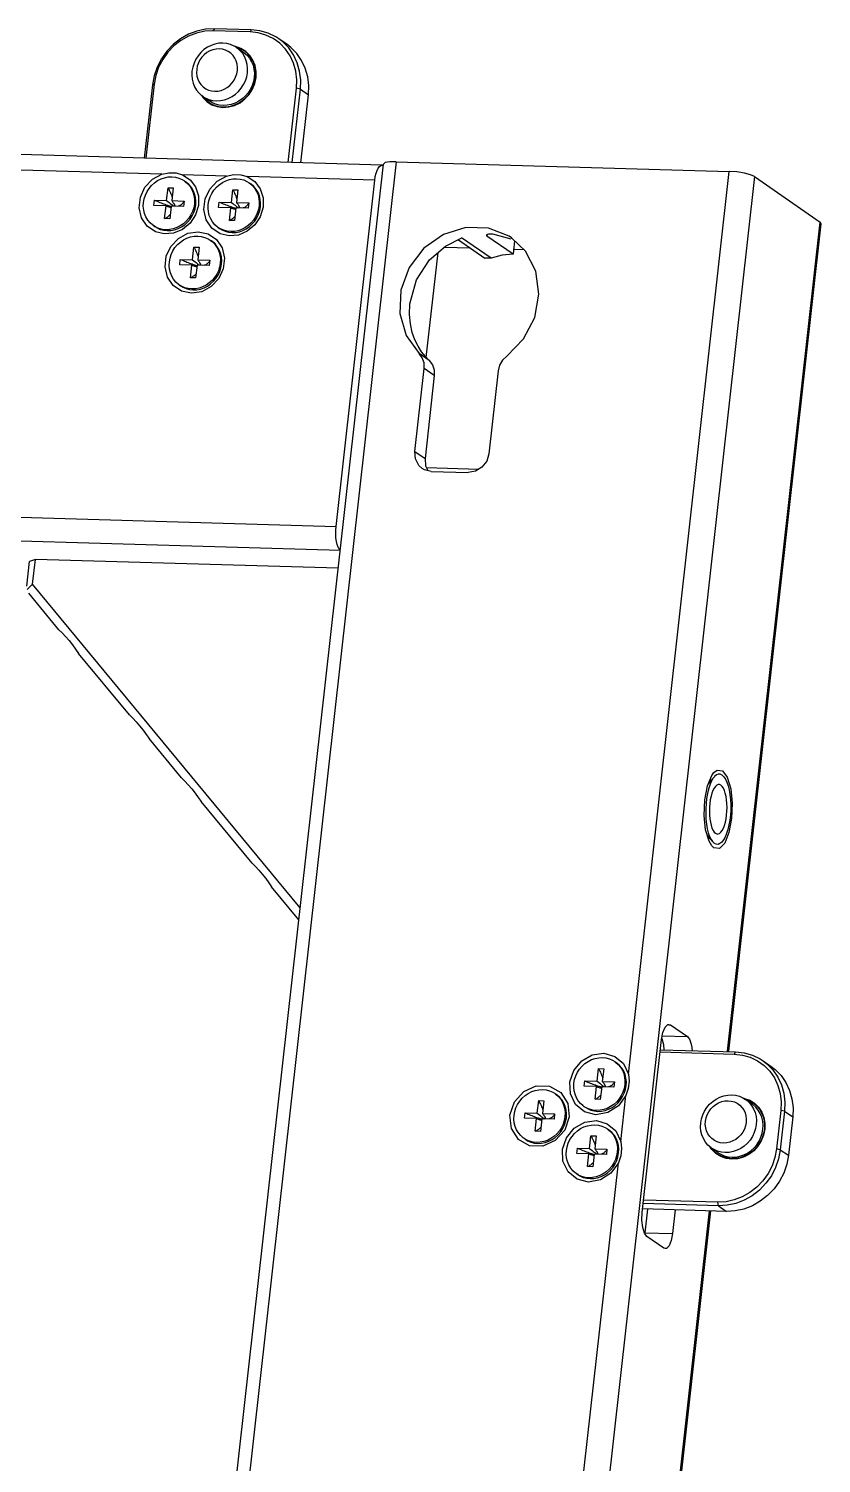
# Model space of a CAD drawing. Header units: millimetres. Extents: x -3132 to 28633, y 682 to 5849.
# Drawn here: x 20700.5 to 20764.6, y 2487 to 2602.9 of the extents above; entities that cross this region are included whole.
import ezdxf

# ---------------------------------------------------------------- set-up
doc = ezdxf.new("R2010")
doc.units = ezdxf.units.MM
doc.layers.add('02___PRT_ALL_AXES', color=7, linetype='Continuous')

msp = doc.modelspace()

# ---------------------------------------------------------------- linework, layer by layer
at = {"color": 7, "linetype": 'Continuous'}
for p, q in [((20715.525, 2602.934), (20715.417, 2602.758)), ((20718.407, 2602.671), (20715.417, 2602.758)), ((20718.514, 2602.847), (20715.525, 2602.934)), ((20718.514, 2602.847), (20718.407, 2602.671)), ((20721.382, 2601.675), (20720.729, 2602.128)), ((20729.075, 2591.9), (20417.56, 2600.98)), ((20717.43, 2601.391), (20717.308, 2601.423)), ((20717.328, 2601.41), (20717.872, 2601.033)), ((20718.063, 2601.091), (20717.676, 2601.332)), ((20717.872, 2601.033), (20717.934, 2600.988)), ((20718.391, 2600.771), (20718.063, 2601.091)), ((20711.284, 2591.179), (20434.17, 2599.256)), ((20710.519, 2598.402), (20709.855, 2592.46)), ((20710.662, 2598.452), (20709.991, 2592.456)), ((20710.519, 2598.402), (20710.662, 2598.452)), ((20714.528, 2597.513), (20714.592, 2597.467)), ((20714.592, 2597.467), (20715.135, 2597.09)), ((20721.501, 2592.121), (20722.172, 2598.117)), ((20721.813, 2592.112), (20722.477, 2598.054)), ((20722.477, 2598.054), (20722.172, 2598.117)), ((20722.477, 2598.054), (20723.13, 2597.601)), ((20722.514, 2592.091), (20723.13, 2597.601)), ((20714.944, 2597.032), (20715.331, 2596.791)), ((20715.336, 2596.968), (20715.135, 2597.09)), ((20642.555, 1817.163), (20729.181, 2591.987)), ((20730.228, 2592.186), (20643.602, 1817.363)), ((20730.228, 2592.186), (20757.134, 2591.402)), ((20759.172, 2590.981), (20672.546, 1816.158)), ((20716.516, 2591.027), (20712.949, 2591.13)), ((20712.949, 2591.13), (20713.56, 2590.729)), ((20713.11, 2590.631), (20713.219, 2590.555)), ((20713.11, 2590.631), (20713.167, 2590.589)), ((20728.485, 2590.678), (20718.181, 2590.978)), ((20718.181, 2590.978), (20718.791, 2590.576)), ((20718.342, 2590.478), (20718.451, 2590.403)), ((20718.342, 2590.478), (20718.399, 2590.437)), ((20725.357, 2562.7), (20728.485, 2590.678)), ((20748.977, 2518.438), (20757.134, 2591.402)), ((20759.172, 2590.981), (20764.472, 2587.304)), ((20711.671, 2589.047), (20711.786, 2590.073)), ((20711.786, 2590.073), (20712.204, 2590.061)), ((20712.204, 2590.061), (20712.09, 2589.035)), ((20716.903, 2588.894), (20717.017, 2589.92)), ((20717.017, 2589.92), (20717.436, 2589.908)), ((20717.436, 2589.908), (20717.321, 2588.882)), ((20710.636, 2588.641), (20710.684, 2589.076)), ((20711.622, 2588.612), (20710.636, 2588.641)), ((20710.684, 2589.076), (20711.671, 2589.047)), ((20711.508, 2587.586), (20711.622, 2588.612)), ((20711.671, 2589.047), (20711.781, 2588.96)), ((20711.781, 2588.96), (20711.881, 2588.881)), ((20711.881, 2588.881), (20711.966, 2588.812)), ((20712.041, 2588.6), (20711.926, 2587.574)), ((20711.989, 2588.593), (20712.039, 2588.579)), ((20713.027, 2588.571), (20712.041, 2588.6)), ((20712.09, 2589.035), (20713.076, 2589.006)), ((20712.331, 2588.623), (20712.324, 2588.591)), ((20713.076, 2589.006), (20713.027, 2588.571)), ((20715.868, 2588.488), (20715.916, 2588.923)), ((20716.854, 2588.459), (20715.868, 2588.488)), ((20715.916, 2588.923), (20716.903, 2588.894)), ((20716.739, 2587.433), (20716.854, 2588.459)), ((20716.903, 2588.894), (20717.013, 2588.808)), ((20717.013, 2588.808), (20717.113, 2588.728)), ((20717.113, 2588.728), (20717.198, 2588.66)), ((20717.273, 2588.447), (20717.158, 2587.421)), ((20717.198, 2588.66), (20717.265, 2588.605)), ((20717.221, 2588.441), (20717.27, 2588.426)), ((20718.259, 2588.418), (20717.273, 2588.447)), ((20717.321, 2588.882), (20718.308, 2588.854)), ((20717.563, 2588.471), (20717.556, 2588.439)), ((20718.308, 2588.854), (20718.259, 2588.418)), ((20710.785, 2586.904), (20710.602, 2587.016)), ((20710.602, 2587.016), (20710.71, 2586.94)), ((20711.926, 2587.574), (20711.508, 2587.586)), ((20717.158, 2587.421), (20716.739, 2587.433)), ((20756.981, 2520.303), (20764.472, 2587.304)), ((20757.09, 2520.291), (20764.567, 2587.17)), ((20764.567, 2587.17), (20764.472, 2587.304)), ((20715.199, 2585.843), (20715.308, 2585.768)), ((20715.199, 2585.843), (20715.256, 2585.802)), ((20716.017, 2586.751), (20715.834, 2586.863)), ((20715.834, 2586.863), (20715.942, 2586.788)), ((20734.194, 2585.368), (20735.523, 2586.032)), ((20735.266, 2585.859), (20737.372, 2584.398)), ((20737.901, 2584.382), (20735.509, 2586.042)), ((20737.503, 2586.244), (20737.55, 2586.174)), ((20737.563, 2586.287), (20737.55, 2586.174)), ((20739.657, 2584.713), (20737.55, 2586.174)), ((20739.504, 2585.918), (20738.025, 2586.33)), ((20713.76, 2584.259), (20713.875, 2585.285)), ((20713.875, 2585.285), (20714.293, 2585.273)), ((20714.293, 2585.273), (20714.179, 2584.247)), ((20732.649, 2576.363), (20733.598, 2584.848)), ((20736.231, 2585.189), (20734.062, 2585.253)), ((20739.778, 2585.794), (20739.657, 2584.713)), ((20740.541, 2585.064), (20739.668, 2585.089)), ((20712.725, 2583.853), (20712.774, 2584.288)), ((20713.711, 2583.824), (20712.725, 2583.853)), ((20712.774, 2584.288), (20713.76, 2584.259)), ((20713.597, 2582.798), (20713.711, 2583.824)), ((20713.76, 2584.259), (20713.87, 2584.173)), ((20713.87, 2584.173), (20713.97, 2584.093)), ((20713.97, 2584.093), (20714.055, 2584.025)), ((20714.13, 2583.812), (20714.015, 2582.786)), ((20714.055, 2584.025), (20714.123, 2583.97)), ((20714.078, 2583.806), (20714.128, 2583.791)), ((20715.117, 2583.783), (20714.13, 2583.812)), ((20714.179, 2584.247), (20715.165, 2584.219)), ((20714.42, 2583.836), (20714.413, 2583.804)), ((20715.165, 2584.219), (20715.117, 2583.783)), ((20737.901, 2584.382), (20737.372, 2584.398)), ((20714.015, 2582.786), (20713.597, 2582.798)), ((20712.874, 2582.116), (20712.691, 2582.228)), ((20712.691, 2582.228), (20712.8, 2582.153)), ((20732.881, 2576.118), (20732.066, 2576.683)), ((20731.732, 2568.752), (20732.482, 2575.462)), ((20733.297, 2574.896), (20732.482, 2575.462)), ((20733.297, 2574.896), (20732.547, 2568.186)), ((20738.461, 2575.288), (20737.711, 2568.577)), ((20413.842, 2571.78), (20725.357, 2562.7)), ((20725.726, 2560.769), (20414.212, 2569.849)), ((20731.732, 2568.752), (20732.547, 2568.186)), ((20732.661, 2567.46), (20736.9, 2567.336)), ((20733.053, 2567.154), (20736.043, 2567.067)), ((20700.369, 2557.866), (20700.593, 2559.875)), ((20701.069, 2560.042), (20700.593, 2559.875)), ((20700.844, 2558.033), (20701.069, 2560.042)), ((20725.53, 2559.329), (20701.069, 2560.042)), ((20700.408, 2557.616), (20700.844, 2558.033)), ((20722.462, 2531.884), (20700.844, 2558.033)), ((20702.966, 2554.359), (20700.526, 2557.31)), ((20708.664, 2547.466), (20704.551, 2552.442)), ((20712.873, 2542.375), (20710.249, 2545.549)), ((20755.89, 2542.81), (20756.142, 2543.001)), ((20756.142, 2543.001), (20756.584, 2542.949)), ((20756.584, 2542.949), (20756.974, 2542.424)), ((20755.365, 2541.726), (20755.714, 2542.572)), ((20755.559, 2542.261), (20755.681, 2542.218)), ((20755.714, 2542.572), (20755.89, 2542.81)), ((20718.572, 2535.482), (20714.458, 2540.458)), ((20755.5, 2537.258), (20755.222, 2538.177)), ((20755.553, 2537.501), (20755.419, 2537.463)), ((20755.718, 2536.897), (20755.5, 2537.258)), ((20755.889, 2536.732), (20755.718, 2536.897)), ((20722.353, 2530.909), (20720.157, 2533.565)), ((20752.164, 2522.44), (20752.26, 2522.459)), ((20752.259, 2522.418), (20752.385, 2522.414)), ((20752.26, 2522.459), (20752.385, 2522.414)), ((20752.385, 2522.414), (20753.744, 2521.472)), ((20750.104, 2507.249), (20751.668, 2521.237)), ((20751.676, 2521.532), (20753.744, 2521.472)), ((20751.555, 2520.227), (20757.534, 2520.053)), ((20751.575, 2520.406), (20757.642, 2520.229)), ((20757.642, 2520.229), (20757.534, 2520.053)), ((20746.453, 2517.861), (20746.567, 2518.887)), ((20746.567, 2518.887), (20746.986, 2518.875)), ((20746.986, 2518.875), (20746.871, 2517.849)), ((20747.892, 2519.445), (20748.001, 2519.37)), ((20747.892, 2519.445), (20747.949, 2519.404)), ((20748.578, 2519.28), (20748.977, 2518.438)), ((20748.715, 2518.395), (20748.605, 2518.667)), ((20759.857, 2519.51), (20760.509, 2519.057)), ((20744.299, 2516.838), (20744.258, 2517.799)), ((20745.418, 2517.455), (20745.466, 2517.89)), ((20746.404, 2517.426), (20745.418, 2517.455)), ((20745.466, 2517.89), (20746.453, 2517.861)), ((20746.289, 2516.4), (20746.404, 2517.426)), ((20746.453, 2517.861), (20746.563, 2517.775)), ((20746.563, 2517.775), (20746.663, 2517.695)), ((20746.663, 2517.695), (20746.748, 2517.627)), ((20746.823, 2517.414), (20746.708, 2516.388)), ((20746.748, 2517.627), (20746.815, 2517.571)), ((20747.809, 2517.385), (20746.823, 2517.414)), ((20746.871, 2517.849), (20747.858, 2517.82)), ((20747.113, 2517.437), (20747.106, 2517.406)), ((20747.858, 2517.82), (20747.809, 2517.385)), ((20748.747, 2517.199), (20748.802, 2517.502)), ((20741.618, 2515.273), (20741.733, 2516.299)), ((20741.733, 2516.299), (20742.151, 2516.287)), ((20742.151, 2516.287), (20742.036, 2515.261)), ((20743.057, 2516.857), (20743.166, 2516.782)), ((20743.057, 2516.857), (20743.114, 2516.816)), ((20743.511, 2516.95), (20744.078, 2516.066)), ((20744.713, 2515.974), (20744.299, 2516.838)), ((20746.708, 2516.388), (20746.289, 2516.4)), ((20746.771, 2517.407), (20746.82, 2517.393)), ((20748.783, 2516.707), (20748.178, 2515.872)), ((20748.408, 2516.695), (20748.238, 2516.432)), ((20748.368, 2512.998), (20748.783, 2516.707)), ((20748.974, 2517.263), (20748.783, 2516.707)), ((20758.237, 2516.518), (20758.437, 2516.396)), ((20758.3, 2516.479), (20758.352, 2516.472)), ((20758.352, 2516.472), (20758.785, 2516.318)), ((20758.981, 2516.019), (20758.437, 2516.396)), ((20758.785, 2516.318), (20759.172, 2516.076)), ((20740.583, 2514.867), (20740.631, 2515.302)), ((20740.631, 2515.302), (20741.618, 2515.273)), ((20741.618, 2515.273), (20741.728, 2515.187)), ((20741.728, 2515.187), (20741.828, 2515.107)), ((20741.828, 2515.107), (20741.913, 2515.039)), ((20742.036, 2515.261), (20743.023, 2515.232)), ((20743.023, 2515.232), (20742.974, 2514.797)), ((20744.078, 2516.066), (20744.194, 2514.98)), ((20745.567, 2515.718), (20745.384, 2515.83)), ((20745.384, 2515.83), (20745.492, 2515.755)), ((20747.324, 2515.324), (20746.358, 2515.151)), ((20748.178, 2515.872), (20747.324, 2515.324)), ((20759.046, 2515.971), (20758.981, 2516.019)), ((20761.299, 2515.499), (20760.951, 2512.39)), ((20761.605, 2515.436), (20761.257, 2512.327)), ((20761.605, 2515.436), (20761.299, 2515.499)), ((20761.605, 2515.436), (20762.257, 2514.983)), ((20741.569, 2514.838), (20740.583, 2514.867)), ((20741.454, 2513.812), (20741.569, 2514.838)), ((20741.988, 2514.826), (20741.873, 2513.8)), ((20741.913, 2515.039), (20741.98, 2514.984)), ((20741.936, 2514.819), (20741.985, 2514.805)), ((20742.974, 2514.797), (20741.988, 2514.826)), ((20742.278, 2514.85), (20742.271, 2514.818)), ((20743.573, 2514.107), (20743.403, 2513.844)), ((20744.194, 2514.98), (20743.837, 2513.908)), ((20743.912, 2514.611), (20743.967, 2514.914)), ((20747.284, 2514.005), (20747.392, 2513.93)), ((20747.284, 2514.005), (20747.341, 2513.964)), ((20762.257, 2514.983), (20761.909, 2511.874)), ((20740.999, 2512.641), (20740.094, 2513.149)), ((20740.732, 2513.13), (20740.549, 2513.242)), ((20740.549, 2513.242), (20740.657, 2513.167)), ((20741.873, 2513.8), (20741.454, 2513.812)), ((20743.837, 2513.908), (20743.076, 2513.062)), ((20745.845, 2512.421), (20745.959, 2513.447)), ((20745.959, 2513.447), (20746.378, 2513.435)), ((20746.378, 2513.435), (20746.263, 2512.409)), ((20747.97, 2513.84), (20748.368, 2512.998)), ((20748.107, 2512.955), (20747.996, 2513.227)), ((20743.691, 2511.397), (20743.65, 2512.359)), ((20744.809, 2512.015), (20744.858, 2512.45)), ((20745.796, 2511.986), (20744.809, 2512.015)), ((20744.858, 2512.45), (20745.845, 2512.421)), ((20745.681, 2510.96), (20745.796, 2511.986)), ((20745.845, 2512.421), (20745.955, 2512.335)), ((20745.955, 2512.335), (20746.055, 2512.255)), ((20746.055, 2512.255), (20746.14, 2512.186)), ((20746.214, 2511.974), (20746.1, 2510.948)), ((20746.14, 2512.186), (20746.207, 2512.131)), ((20746.162, 2511.967), (20746.212, 2511.953)), ((20747.201, 2511.945), (20746.214, 2511.974)), ((20746.263, 2512.409), (20747.25, 2512.38)), ((20746.505, 2511.997), (20746.498, 2511.966)), ((20747.25, 2512.38), (20747.201, 2511.945)), ((20748.139, 2511.759), (20748.194, 2512.062)), ((20748.366, 2511.823), (20748.175, 2511.267)), ((20755.725, 2512.338), (20755.592, 2512.538)), ((20755.864, 2512.242), (20755.674, 2512.472)), ((20756.244, 2512.075), (20755.701, 2512.452)), ((20756.873, 2511.621), (20756.44, 2511.776)), ((20761.257, 2512.327), (20760.951, 2512.39)), ((20761.257, 2512.327), (20761.909, 2511.874)), ((20679.467, 1896.714), (20748.175, 2511.267)), ((20744.105, 2510.534), (20743.691, 2511.397)), ((20746.1, 2510.948), (20745.681, 2510.96)), ((20748.175, 2511.267), (20747.57, 2510.432)), ((20747.8, 2511.255), (20747.629, 2510.992)), ((20744.959, 2510.278), (20744.775, 2510.39)), ((20744.775, 2510.39), (20744.884, 2510.315)), ((20746.716, 2509.884), (20745.75, 2509.711)), ((20747.57, 2510.432), (20746.716, 2509.884)), ((20756.196, 2508.085), (20750.217, 2508.259)), ((20687.471, 1898.579), (20755.536, 2507.382)), ((20687.58, 1898.567), (20755.646, 2507.379)), ((20756.904, 2507.342), (20750.136, 2507.54)), ((20756.251, 2507.795), (20750.185, 2507.972)), ((20750.521, 2507.528), (20750.307, 2505.617)), ((20752.763, 2507.463), (20752.55, 2505.551)), ((20756.251, 2507.795), (20756.196, 2508.085)), ((20756.251, 2507.795), (20756.904, 2507.342)), ((20750.307, 2505.617), (20752.55, 2505.551)), ((20751.832, 2504.374), (20750.474, 2505.317)), ((20751.958, 2504.329), (20751.832, 2504.374))]:
    msp.add_line(p, q, dxfattribs=at)
for points in [[(20715.525, 2602.934), (20714.817, 2602.897), (20714.113, 2602.746), (20713.432, 2602.485), (20712.789, 2602.121), (20712.201, 2601.661), (20711.682, 2601.118), (20711.244, 2600.505), (20710.9, 2599.837), (20710.656, 2599.13), (20710.519, 2598.402)], [(20715.417, 2602.758), (20714.745, 2602.723), (20714.076, 2602.579), (20713.429, 2602.331), (20712.818, 2601.985), (20712.26, 2601.548), (20711.766, 2601.032), (20711.351, 2600.45), (20711.023, 2599.815), (20710.792, 2599.144), (20710.662, 2598.452)], [(20722.172, 2598.117), (20722.197, 2598.811), (20722.116, 2599.492), (20721.932, 2600.141), (20721.649, 2600.744), (20721.274, 2601.285), (20720.816, 2601.752), (20720.287, 2602.131), (20719.699, 2602.415), (20719.067, 2602.597), (20718.407, 2602.671)], [(20720.729, 2602.128), (20720.493, 2602.28), (20719.874, 2602.579), (20719.209, 2602.769), (20718.514, 2602.847)], [(20722.477, 2598.054), (20722.504, 2598.785), (20722.419, 2599.501), (20722.225, 2600.185), (20721.927, 2600.819), (20721.532, 2601.389), (20721.051, 2601.88), (20720.729, 2602.128)], [(20717.328, 2601.41), (20717.129, 2601.532), (20716.842, 2601.657), (20716.537, 2601.737), (20716.221, 2601.77), (20715.899, 2601.756), (20715.578, 2601.694), (20715.266, 2601.587), (20714.967, 2601.435), (20714.689, 2601.243), (20714.436, 2601.015), (20714.215, 2600.754), (20714.029, 2600.467), (20713.882, 2600.158), (20713.778, 2599.835), (20713.718, 2599.504)], [(20717.387, 2599.542), (20717.397, 2599.809), (20717.366, 2600.072), (20717.295, 2600.323), (20717.186, 2600.554), (20717.04, 2600.765), (20716.862, 2600.946), (20716.656, 2601.093), (20716.429, 2601.202), (20716.184, 2601.272), (20715.93, 2601.299), (20715.671, 2601.285), (20715.413, 2601.23), (20715.165, 2601.134), (20714.93, 2601), (20714.714, 2600.832), (20714.524, 2600.632), (20714.365, 2600.41), (20714.239, 2600.165), (20714.149, 2599.906), (20714.098, 2599.637)], [(20717.676, 2601.332), (20717.243, 2601.487), (20717.191, 2601.494)], [(20718.202, 2599.373), (20718.216, 2599.706), (20718.185, 2600.033), (20718.108, 2600.348), (20717.987, 2600.644), (20717.825, 2600.916), (20717.625, 2601.158), (20717.391, 2601.365), (20717.328, 2601.41)], [(20717.94, 2601.132), (20717.731, 2601.26), (20717.43, 2601.391)], [(20717.934, 2600.988), (20718.168, 2600.782), (20718.368, 2600.541), (20718.53, 2600.269), (20718.65, 2599.973), (20718.728, 2599.658), (20718.76, 2599.329), (20718.746, 2598.996)], [(20718.858, 2598.993), (20718.873, 2599.342), (20718.839, 2599.686), (20718.759, 2600.017), (20718.632, 2600.327), (20718.462, 2600.613), (20718.252, 2600.867), (20718.007, 2601.084), (20717.94, 2601.132)], [(20723.13, 2597.601), (20723.156, 2598.332), (20723.071, 2599.048), (20722.877, 2599.732), (20722.58, 2600.367), (20722.185, 2600.936), (20721.703, 2601.427), (20721.382, 2601.675)], [(20716.225, 2596.575), (20716.697, 2596.609), (20717.162, 2596.737), (20717.601, 2596.955), (20717.998, 2597.254), (20718.338, 2597.622), (20718.607, 2598.045), (20718.795, 2598.508), (20718.895, 2598.992), (20718.903, 2599.478), (20718.82, 2599.949), (20718.647, 2600.385), (20718.391, 2600.771)], [(20713.718, 2599.504), (20713.704, 2599.172), (20713.735, 2598.845), (20713.812, 2598.53), (20713.933, 2598.233), (20714.095, 2597.961), (20714.295, 2597.719), (20714.528, 2597.513)], [(20714.098, 2599.637), (20714.089, 2599.37), (20714.12, 2599.107), (20714.191, 2598.856), (20714.299, 2598.625), (20714.445, 2598.414), (20714.623, 2598.233), (20714.829, 2598.086), (20715.057, 2597.977), (20715.301, 2597.907), (20715.556, 2597.88), (20715.815, 2597.894), (20716.072, 2597.949), (20716.321, 2598.045), (20716.555, 2598.179), (20716.771, 2598.347), (20716.961, 2598.547), (20717.12, 2598.769), (20717.247, 2599.014), (20717.336, 2599.273), (20717.387, 2599.542)], [(20714.592, 2597.467), (20714.791, 2597.345), (20715.078, 2597.22), (20715.383, 2597.14), (20715.699, 2597.107), (20716.021, 2597.122), (20716.342, 2597.183), (20716.654, 2597.291), (20716.953, 2597.442), (20717.231, 2597.634), (20717.484, 2597.862), (20717.705, 2598.123), (20717.891, 2598.411), (20718.038, 2598.719), (20718.142, 2599.042), (20718.202, 2599.373)], [(20715.067, 2596.991), (20715.276, 2596.863), (20715.577, 2596.732), (20715.897, 2596.648), (20716.23, 2596.613), (20716.567, 2596.629), (20716.904, 2596.693), (20717.232, 2596.806), (20717.545, 2596.964), (20717.837, 2597.165), (20718.102, 2597.405), (20718.335, 2597.678), (20718.53, 2597.979), (20718.684, 2598.304), (20718.795, 2598.644), (20718.858, 2598.993)], [(20718.746, 2598.996), (20718.686, 2598.665), (20718.581, 2598.342), (20718.434, 2598.033), (20718.249, 2597.746), (20718.027, 2597.485), (20717.775, 2597.257), (20717.497, 2597.065), (20717.198, 2596.914), (20716.886, 2596.806), (20716.565, 2596.745), (20716.243, 2596.73), (20715.927, 2596.763), (20715.622, 2596.843), (20715.336, 2596.968)], [(20714.483, 2597.553), (20714.616, 2597.352), (20714.944, 2597.032)], [(20714.565, 2597.486), (20714.755, 2597.256), (20715, 2597.039), (20715.067, 2596.991)], [(20715.331, 2596.791), (20715.764, 2596.636), (20716.225, 2596.575)], [(20728.485, 2590.678), (20728.529, 2590.974), (20728.592, 2591.244), (20728.673, 2591.478), (20728.767, 2591.666), (20728.871, 2591.802), (20728.981, 2591.881), (20729.075, 2591.9)], [(20729.075, 2591.9), (20729.092, 2591.899), (20729.139, 2591.88)], [(20730.228, 2592.186), (20729.697, 2592.174), (20729.33, 2592.107), (20729.181, 2591.987)], [(20709.548, 2589.322), (20709.92, 2590.121), (20710.522, 2590.766), (20711.284, 2591.179)], [(20709.801, 2588.883), (20709.856, 2589.187), (20709.951, 2589.483), (20710.086, 2589.766), (20710.256, 2590.029), (20710.459, 2590.268), (20710.69, 2590.478), (20710.945, 2590.653), (20711.219, 2590.792), (20711.505, 2590.891), (20711.799, 2590.947), (20712.094, 2590.96), (20712.385, 2590.93), (20712.664, 2590.857), (20712.927, 2590.743), (20713.11, 2590.631)], [(20711.284, 2591.179), (20711.839, 2591.293), (20712.428, 2591.276), (20712.949, 2591.13)], [(20713.167, 2590.589), (20713.381, 2590.4), (20713.565, 2590.179), (20713.713, 2589.93), (20713.824, 2589.659), (20713.895, 2589.37), (20713.924, 2589.069), (20713.911, 2588.763)], [(20714.02, 2588.688), (20714.033, 2588.993), (20714.004, 2589.292), (20713.933, 2589.581), (20713.823, 2589.853), (20713.674, 2590.102), (20713.491, 2590.324), (20713.277, 2590.513), (20713.219, 2590.555)], [(20713.56, 2590.729), (20714.002, 2590.141), (20714.234, 2589.425), (20714.234, 2588.65)], [(20714.78, 2589.169), (20715.152, 2589.969), (20715.754, 2590.614), (20716.516, 2591.027)], [(20715.032, 2588.731), (20715.087, 2589.034), (20715.183, 2589.331), (20715.318, 2589.614), (20715.488, 2589.876), (20715.691, 2590.116), (20715.922, 2590.325), (20716.177, 2590.501), (20716.451, 2590.639), (20716.737, 2590.738), (20717.031, 2590.795), (20717.326, 2590.808), (20717.616, 2590.778), (20717.896, 2590.705), (20718.158, 2590.59), (20718.342, 2590.478)], [(20716.516, 2591.027), (20717.071, 2591.14), (20717.659, 2591.123), (20718.181, 2590.978)], [(20718.791, 2590.576), (20719.234, 2589.989), (20719.466, 2589.272), (20719.466, 2588.498)], [(20759.172, 2590.981), (20758.85, 2591.129), (20758.35, 2591.261), (20757.748, 2591.356), (20757.134, 2591.402)], [(20710.763, 2586.516), (20710.098, 2586.971), (20709.643, 2587.646), (20709.452, 2588.462), (20709.548, 2589.322)], [(20711.786, 2590.073), (20711.837, 2589.971), (20711.887, 2589.87), (20711.934, 2589.771), (20711.978, 2589.672), (20712.021, 2589.575), (20712.06, 2589.478), (20712.098, 2589.383), (20712.121, 2589.318)], [(20717.017, 2589.92), (20717.069, 2589.818), (20717.119, 2589.718), (20717.166, 2589.618), (20717.21, 2589.52), (20717.252, 2589.423), (20717.292, 2589.326), (20717.329, 2589.23), (20717.353, 2589.165)], [(20718.399, 2590.437), (20718.613, 2590.248), (20718.796, 2590.027), (20718.945, 2589.778), (20719.056, 2589.507), (20719.127, 2589.217), (20719.156, 2588.916), (20719.143, 2588.611)], [(20719.252, 2588.535), (20719.265, 2588.84), (20719.236, 2589.14), (20719.165, 2589.429), (20719.055, 2589.7), (20718.906, 2589.95), (20718.723, 2590.171), (20718.509, 2590.361), (20718.451, 2590.403)], [(20710.602, 2587.016), (20710.545, 2587.057), (20710.33, 2587.246), (20710.147, 2587.467), (20709.999, 2587.716), (20709.888, 2587.987), (20709.817, 2588.277), (20709.788, 2588.578), (20709.801, 2588.883)], [(20710.684, 2589.076), (20710.797, 2589.029), (20710.907, 2588.983), (20711.015, 2588.939), (20711.122, 2588.897), (20711.226, 2588.856), (20711.329, 2588.817), (20711.431, 2588.779), (20711.532, 2588.742), (20711.633, 2588.707), (20711.731, 2588.674), (20711.824, 2588.643), (20711.911, 2588.616), (20711.989, 2588.593)], [(20710.71, 2586.94), (20710.893, 2586.829), (20711.156, 2586.714), (20711.436, 2586.641), (20711.726, 2586.611), (20712.021, 2586.624), (20712.314, 2586.68), (20712.601, 2586.779), (20712.875, 2586.918), (20713.13, 2587.093), (20713.361, 2587.303), (20713.565, 2587.542), (20713.735, 2587.806), (20713.869, 2588.088), (20713.965, 2588.384), (20714.02, 2588.688)], [(20713.911, 2588.763), (20713.856, 2588.46), (20713.761, 2588.163), (20713.626, 2587.88), (20713.456, 2587.618), (20713.253, 2587.379), (20713.021, 2587.169), (20712.766, 2586.993), (20712.493, 2586.855), (20712.206, 2586.756), (20711.913, 2586.699), (20711.617, 2586.686), (20711.327, 2586.716), (20711.048, 2586.789), (20710.785, 2586.904)], [(20711.622, 2588.612), (20711.681, 2588.591), (20711.738, 2588.572), (20711.791, 2588.554), (20711.843, 2588.538), (20711.89, 2588.525), (20711.933, 2588.514), (20711.97, 2588.504), (20712.004, 2588.497), (20712.029, 2588.492)], [(20711.966, 2588.812), (20712.033, 2588.757), (20712.062, 2588.734), (20712.087, 2588.712), (20712.11, 2588.693), (20712.131, 2588.675), (20712.15, 2588.659), (20712.167, 2588.644), (20712.183, 2588.63), (20712.198, 2588.617), (20712.211, 2588.605), (20712.223, 2588.594)], [(20712.09, 2589.035), (20712.124, 2588.991), (20712.155, 2588.95), (20712.184, 2588.91), (20712.211, 2588.871), (20712.234, 2588.836), (20712.253, 2588.804), (20712.27, 2588.775), (20712.284, 2588.75), (20712.295, 2588.727), (20712.305, 2588.706), (20712.313, 2588.687), (20712.319, 2588.67), (20712.324, 2588.654), (20712.328, 2588.639), (20712.331, 2588.626), (20712.333, 2588.613), (20712.334, 2588.601), (20712.335, 2588.591)], [(20712.273, 2588.769), (20712.274, 2588.766), (20712.285, 2588.698), (20712.294, 2588.633), (20712.298, 2588.592)], [(20713.076, 2589.006), (20713.057, 2588.963), (20713.035, 2588.921), (20713.01, 2588.881), (20712.982, 2588.843), (20712.951, 2588.806), (20712.917, 2588.77), (20712.879, 2588.737), (20712.837, 2588.704), (20712.79, 2588.673), (20712.739, 2588.644), (20712.686, 2588.618), (20712.631, 2588.595), (20712.598, 2588.583)], [(20714.234, 2588.65), (20714.001, 2587.892), (20713.559, 2587.226), (20712.95, 2586.715)], [(20715.995, 2586.364), (20715.33, 2586.818), (20714.875, 2587.494), (20714.684, 2588.31), (20714.78, 2589.169)], [(20715.834, 2586.863), (20715.776, 2586.905), (20715.562, 2587.094), (20715.379, 2587.315), (20715.23, 2587.564), (20715.12, 2587.835), (20715.049, 2588.124), (20715.019, 2588.425), (20715.032, 2588.731)], [(20715.916, 2588.923), (20716.028, 2588.876), (20716.139, 2588.831), (20716.247, 2588.787), (20716.353, 2588.744), (20716.458, 2588.704), (20716.561, 2588.664), (20716.663, 2588.626), (20716.764, 2588.59), (20716.864, 2588.555), (20716.963, 2588.521), (20717.056, 2588.491), (20717.142, 2588.464), (20717.221, 2588.441)], [(20715.942, 2586.788), (20716.125, 2586.676), (20716.388, 2586.562), (20716.667, 2586.488), (20716.957, 2586.458), (20717.252, 2586.471), (20717.546, 2586.528), (20717.833, 2586.626), (20718.107, 2586.765), (20718.362, 2586.941), (20718.593, 2587.151), (20718.796, 2587.39), (20718.967, 2587.653), (20719.101, 2587.936), (20719.197, 2588.232), (20719.252, 2588.535)], [(20719.143, 2588.611), (20719.088, 2588.307), (20718.992, 2588.011), (20718.858, 2587.728), (20718.688, 2587.465), (20718.485, 2587.226), (20718.253, 2587.016), (20717.998, 2586.841), (20717.725, 2586.702), (20717.438, 2586.604), (20717.144, 2586.547), (20716.849, 2586.534), (20716.559, 2586.564), (20716.28, 2586.637), (20716.017, 2586.751)], [(20716.854, 2588.459), (20716.913, 2588.438), (20716.969, 2588.419), (20717.023, 2588.402), (20717.075, 2588.386), (20717.122, 2588.372), (20717.165, 2588.361), (20717.202, 2588.352), (20717.236, 2588.344), (20717.261, 2588.34)], [(20717.265, 2588.605), (20717.319, 2588.56), (20717.342, 2588.54), (20717.363, 2588.523), (20717.382, 2588.506), (20717.399, 2588.491), (20717.415, 2588.477), (20717.429, 2588.465), (20717.443, 2588.453), (20717.455, 2588.442)], [(20717.321, 2588.882), (20717.355, 2588.839), (20717.387, 2588.797), (20717.416, 2588.757), (20717.442, 2588.719), (20717.466, 2588.683), (20717.485, 2588.651), (20717.502, 2588.623), (20717.515, 2588.597), (20717.527, 2588.574), (20717.536, 2588.553), (20717.544, 2588.534), (20717.551, 2588.517), (20717.556, 2588.501), (20717.56, 2588.487), (20717.563, 2588.473), (20717.565, 2588.461), (20717.566, 2588.449), (20717.566, 2588.439)], [(20717.505, 2588.617), (20717.506, 2588.613), (20717.517, 2588.545), (20717.525, 2588.481), (20717.53, 2588.44)], [(20718.308, 2588.854), (20718.289, 2588.81), (20718.267, 2588.769), (20718.242, 2588.729), (20718.214, 2588.69), (20718.183, 2588.653), (20718.148, 2588.618), (20718.11, 2588.584), (20718.068, 2588.552), (20718.021, 2588.521), (20717.971, 2588.492), (20717.917, 2588.466), (20717.863, 2588.443), (20717.83, 2588.431)], [(20719.466, 2588.498), (20719.233, 2587.74), (20718.791, 2587.073), (20718.182, 2586.562)], [(20711.508, 2587.586), (20711.575, 2587.621), (20711.639, 2587.658), (20711.702, 2587.697), (20711.762, 2587.738), (20711.82, 2587.782), (20711.876, 2587.828), (20711.929, 2587.877), (20711.964, 2587.913)], [(20716.739, 2587.433), (20716.806, 2587.468), (20716.871, 2587.505), (20716.934, 2587.544), (20716.994, 2587.585), (20717.052, 2587.629), (20717.108, 2587.676), (20717.161, 2587.725), (20717.196, 2587.76)], [(20712.95, 2586.715), (20712.234, 2586.41), (20711.481, 2586.341), (20710.763, 2586.516)], [(20711.638, 2584.536), (20712.013, 2585.34), (20712.621, 2585.986), (20713.389, 2586.397), (20714.223, 2586.523)], [(20711.89, 2584.096), (20711.945, 2584.399), (20712.04, 2584.696), (20712.175, 2584.979), (20712.345, 2585.241), (20712.548, 2585.481), (20712.78, 2585.69), (20713.035, 2585.866), (20713.308, 2586.004), (20713.595, 2586.103), (20713.889, 2586.16), (20714.184, 2586.173), (20714.474, 2586.143), (20714.753, 2586.07), (20715.016, 2585.955), (20715.199, 2585.843)], [(20714.223, 2586.523), (20715.024, 2586.349), (20715.695, 2585.896)], [(20715.695, 2585.896), (20716.155, 2585.219), (20716.349, 2584.399), (20716.252, 2583.535)], [(20718.182, 2586.562), (20717.466, 2586.257), (20716.712, 2586.189), (20715.995, 2586.364)], [(20737.671, 2586.823), (20735.838, 2586.876), (20734.036, 2586.312), (20732.455, 2585.192), (20731.265, 2583.635), (20730.592, 2581.808), (20730.508, 2579.905)], [(20738.025, 2586.33), (20737.688, 2586.334), (20737.515, 2586.269), (20737.503, 2586.244)], [(20739.534, 2586.027), (20739.336, 2586.158), (20737.671, 2586.823)], [(20739.147, 2576.477), (20740.507, 2577.854), (20741.413, 2579.588), (20741.754, 2581.483), (20741.492, 2583.337), (20740.657, 2584.953), (20739.534, 2586.027)], [(20713.875, 2585.285), (20713.927, 2585.183), (20713.976, 2585.083), (20714.023, 2584.983), (20714.067, 2584.885), (20714.11, 2584.788), (20714.149, 2584.691), (20714.187, 2584.595), (20714.21, 2584.53)], [(20715.256, 2585.802), (20715.471, 2585.613), (20715.654, 2585.392), (20715.802, 2585.143), (20715.913, 2584.872), (20715.984, 2584.582), (20716.014, 2584.281), (20716, 2583.976)], [(20716.109, 2583.9), (20716.122, 2584.205), (20716.093, 2584.505), (20716.023, 2584.794), (20715.912, 2585.065), (20715.764, 2585.315), (20715.58, 2585.536), (20715.366, 2585.726), (20715.308, 2585.768)], [(20731.322, 2580.697), (20731.858, 2582.627), (20732.904, 2584.243), (20734.194, 2585.368)], [(20739.657, 2584.713), (20738.772, 2584.618), (20737.901, 2584.382)], [(20713.667, 2581.549), (20712.866, 2581.723), (20712.195, 2582.176), (20711.735, 2582.853), (20711.541, 2583.673), (20711.638, 2584.536)], [(20712.691, 2582.228), (20712.634, 2582.27), (20712.42, 2582.459), (20712.236, 2582.68), (20712.088, 2582.929), (20711.977, 2583.2), (20711.906, 2583.489), (20711.877, 2583.79), (20711.89, 2584.096)], [(20712.774, 2584.288), (20712.886, 2584.241), (20712.996, 2584.196), (20713.104, 2584.152), (20713.211, 2584.109), (20713.316, 2584.068), (20713.419, 2584.029), (20713.52, 2583.991), (20713.621, 2583.955), (20713.722, 2583.92), (20713.82, 2583.886), (20713.914, 2583.856), (20714, 2583.829), (20714.078, 2583.806)], [(20712.8, 2582.153), (20712.983, 2582.041), (20713.245, 2581.927), (20713.525, 2581.853), (20713.815, 2581.823), (20714.11, 2581.836), (20714.404, 2581.893), (20714.69, 2581.991), (20714.964, 2582.13), (20715.219, 2582.306), (20715.451, 2582.516), (20715.654, 2582.755), (20715.824, 2583.018), (20715.959, 2583.301), (20716.054, 2583.597), (20716.109, 2583.9)], [(20716, 2583.976), (20715.945, 2583.672), (20715.85, 2583.376), (20715.715, 2583.093), (20715.545, 2582.83), (20715.342, 2582.591), (20715.111, 2582.381), (20714.856, 2582.206), (20714.582, 2582.067), (20714.296, 2581.969), (20714.002, 2581.912), (20713.707, 2581.899), (20713.416, 2581.929), (20713.137, 2582.002), (20712.874, 2582.116)], [(20716.252, 2583.535), (20715.877, 2582.732), (20715.269, 2582.086), (20714.502, 2581.675), (20713.667, 2581.549)], [(20713.711, 2583.824), (20713.77, 2583.803), (20713.827, 2583.784), (20713.881, 2583.767), (20713.932, 2583.751), (20713.98, 2583.737), (20714.022, 2583.726), (20714.06, 2583.717), (20714.093, 2583.709), (20714.118, 2583.705)], [(20714.123, 2583.97), (20714.176, 2583.925), (20714.199, 2583.905), (20714.22, 2583.888), (20714.239, 2583.871), (20714.257, 2583.856), (20714.272, 2583.842), (20714.287, 2583.829), (20714.3, 2583.817), (20714.312, 2583.807)], [(20714.179, 2584.247), (20714.213, 2584.204), (20714.244, 2584.162), (20714.273, 2584.122), (20714.3, 2584.084), (20714.323, 2584.048), (20714.343, 2584.016), (20714.359, 2583.988), (20714.373, 2583.962), (20714.384, 2583.939), (20714.394, 2583.918), (20714.402, 2583.899), (20714.408, 2583.882), (20714.413, 2583.866), (20714.417, 2583.852), (20714.42, 2583.838), (20714.422, 2583.826), (20714.423, 2583.814), (20714.424, 2583.804)], [(20714.362, 2583.982), (20714.363, 2583.978), (20714.374, 2583.91), (20714.383, 2583.846), (20714.387, 2583.805)], [(20715.165, 2584.219), (20715.146, 2584.175), (20715.124, 2584.134), (20715.099, 2584.094), (20715.071, 2584.055), (20715.04, 2584.018), (20715.006, 2583.983), (20714.968, 2583.949), (20714.926, 2583.917), (20714.879, 2583.886), (20714.828, 2583.857), (20714.775, 2583.831), (20714.72, 2583.808), (20714.687, 2583.796)], [(20713.597, 2582.798), (20713.664, 2582.833), (20713.729, 2582.87), (20713.791, 2582.909), (20713.851, 2582.95), (20713.909, 2582.994), (20713.965, 2583.041), (20714.018, 2583.09), (20714.053, 2583.125)], [(20732.881, 2576.118), (20732.575, 2576.442), (20732.276, 2576.823), (20731.993, 2577.267), (20731.737, 2577.784), (20731.52, 2578.382), (20731.362, 2579.066), (20731.287, 2579.839), (20731.322, 2580.697)], [(20730.508, 2579.905), (20731.022, 2578.13), (20732.066, 2576.683)], [(20732.482, 2575.462), (20732.468, 2575.917), (20732.325, 2576.336), (20732.066, 2576.683)], [(20732.881, 2576.118), (20733.14, 2575.77), (20733.283, 2575.351), (20733.297, 2574.896)], [(20739.147, 2576.477), (20738.812, 2576.147), (20738.577, 2575.739), (20738.461, 2575.288)], [(20732.314, 2567.394), (20732.047, 2567.64), (20731.779, 2568.154), (20731.732, 2568.752)], [(20737.711, 2568.577), (20737.531, 2567.986), (20737.15, 2567.491), (20736.628, 2567.168), (20736.043, 2567.067)], [(20733.053, 2567.154), (20732.494, 2567.289), (20732.314, 2567.394)], [(20732.547, 2568.186), (20732.594, 2567.588), (20732.787, 2567.218)], [(20725.695, 2560.801), (20725.624, 2560.872), (20725.532, 2561.031), (20725.454, 2561.24), (20725.393, 2561.491), (20725.352, 2561.773), (20725.332, 2562.077), (20725.333, 2562.39), (20725.357, 2562.7)], [(20702.966, 2554.359), (20703.234, 2554.098), (20703.51, 2553.801), (20703.79, 2553.472)], [(20703.79, 2553.472), (20704.062, 2553.126), (20704.315, 2552.781), (20704.551, 2552.442)], [(20708.664, 2547.466), (20708.934, 2547.196), (20709.209, 2546.901), (20709.488, 2546.58)], [(20709.488, 2546.58), (20709.769, 2546.231), (20710.022, 2545.886), (20710.249, 2545.549)], [(20712.873, 2542.375), (20713.139, 2542.117), (20713.414, 2541.821), (20713.698, 2541.488)], [(20756.295, 2541.84), (20756.233, 2541.834), (20756.122, 2541.786), (20756.013, 2541.689), (20755.91, 2541.548), (20755.815, 2541.364), (20755.73, 2541.143), (20755.658, 2540.889), (20755.6, 2540.61), (20755.557, 2540.312), (20755.532, 2540.002), (20755.524, 2539.689), (20755.533, 2539.379), (20755.559, 2539.08), (20755.603, 2538.8), (20755.662, 2538.546), (20755.735, 2538.323), (20755.82, 2538.138), (20755.916, 2537.995), (20756.02, 2537.898)], [(20756.179, 2537.841), (20756.24, 2537.847), (20756.352, 2537.895), (20756.46, 2537.992), (20756.564, 2538.133), (20756.659, 2538.317), (20756.743, 2538.538), (20756.816, 2538.792), (20756.874, 2539.071), (20756.916, 2539.369), (20756.942, 2539.679), (20756.95, 2539.993), (20756.941, 2540.303), (20756.914, 2540.601), (20756.871, 2540.881), (20756.812, 2541.135), (20756.739, 2541.358), (20756.653, 2541.543), (20756.558, 2541.686), (20756.454, 2541.783)], [(20756.454, 2541.783), (20756.345, 2541.833), (20756.295, 2541.84)], [(20756.974, 2542.424), (20757.251, 2541.504), (20757.374, 2540.333), (20757.324, 2539.087), (20757.108, 2537.955), (20756.76, 2537.11)], [(20713.698, 2541.488), (20713.97, 2541.142), (20714.223, 2540.797), (20714.458, 2540.458)], [(20755.222, 2538.177), (20755.099, 2539.349), (20755.15, 2540.595), (20755.365, 2541.726)], [(20756.02, 2537.898), (20756.129, 2537.848), (20756.179, 2537.841)], [(20756.76, 2537.11), (20756.332, 2536.68), (20755.889, 2536.732)], [(20718.572, 2535.482), (20718.841, 2535.211), (20719.116, 2534.917), (20719.396, 2534.596)], [(20719.396, 2534.596), (20719.676, 2534.247), (20719.93, 2533.903), (20720.157, 2533.565)], [(20751.668, 2521.237), (20751.776, 2521.803), (20751.95, 2522.226), (20752.164, 2522.44)], [(20751.879, 2520.397), (20751.835, 2520.815), (20751.696, 2521.274)], [(20753.744, 2521.472), (20753.939, 2521.209), (20754.077, 2520.75), (20754.121, 2520.332)], [(20744.258, 2517.799), (20744.579, 2518.736), (20745.213, 2519.506), (20746.063, 2519.992), (20747.002, 2520.12), (20747.885, 2519.87), (20748.578, 2519.28)], [(20744.582, 2517.697), (20744.637, 2518.001), (20744.733, 2518.298), (20744.868, 2518.58), (20745.038, 2518.843), (20745.241, 2519.082), (20745.472, 2519.292), (20745.727, 2519.468), (20746.001, 2519.606), (20746.287, 2519.705), (20746.581, 2519.761), (20746.876, 2519.775), (20747.166, 2519.745), (20747.446, 2519.671), (20747.708, 2519.557), (20747.892, 2519.445)], [(20757.534, 2520.053), (20758.194, 2519.979), (20758.826, 2519.798), (20759.414, 2519.514), (20759.943, 2519.134), (20760.401, 2518.667), (20760.776, 2518.126), (20761.059, 2517.523), (20761.243, 2516.874), (20761.324, 2516.193), (20761.299, 2515.499)], [(20757.642, 2520.229), (20758.337, 2520.151), (20759.002, 2519.961), (20759.621, 2519.662), (20759.857, 2519.51)], [(20746.567, 2518.887), (20746.619, 2518.785), (20746.669, 2518.685), (20746.716, 2518.585), (20746.76, 2518.487), (20746.802, 2518.389), (20746.842, 2518.293), (20746.879, 2518.197), (20746.903, 2518.132)], [(20747.949, 2519.404), (20748.163, 2519.215), (20748.346, 2518.993), (20748.495, 2518.745), (20748.606, 2518.473)], [(20748.605, 2518.667), (20748.456, 2518.916), (20748.273, 2519.138), (20748.059, 2519.328), (20748.001, 2519.37)], [(20759.857, 2519.51), (20760.178, 2519.262), (20760.66, 2518.771), (20761.055, 2518.201), (20761.353, 2517.567), (20761.546, 2516.883), (20761.631, 2516.167), (20761.605, 2515.436)], [(20760.509, 2519.057), (20760.83, 2518.809), (20761.312, 2518.319), (20761.707, 2517.749), (20762.005, 2517.114), (20762.199, 2516.43), (20762.283, 2515.714), (20762.257, 2514.983)], [(20739.411, 2515.119), (20739.768, 2516.191), (20740.529, 2517.037), (20741.542, 2517.49), (20742.606, 2517.459), (20743.511, 2516.95)], [(20745.384, 2515.83), (20745.326, 2515.871), (20745.112, 2516.061), (20744.929, 2516.282), (20744.78, 2516.531), (20744.67, 2516.802), (20744.599, 2517.091), (20744.569, 2517.392), (20744.582, 2517.697)], [(20745.466, 2517.89), (20745.578, 2517.843), (20745.689, 2517.797), (20745.797, 2517.753), (20745.903, 2517.711), (20746.008, 2517.67), (20746.111, 2517.631), (20746.213, 2517.593), (20746.314, 2517.557), (20746.414, 2517.521), (20746.513, 2517.488), (20746.606, 2517.458), (20746.692, 2517.431), (20746.771, 2517.407)], [(20746.404, 2517.426), (20746.463, 2517.405), (20746.519, 2517.386), (20746.573, 2517.368), (20746.625, 2517.353), (20746.672, 2517.339), (20746.715, 2517.328), (20746.752, 2517.319), (20746.786, 2517.311), (20746.811, 2517.306)], [(20746.815, 2517.571), (20746.869, 2517.527), (20746.892, 2517.507), (20746.913, 2517.489), (20746.932, 2517.473), (20746.949, 2517.458), (20746.965, 2517.444), (20746.979, 2517.431), (20746.993, 2517.419), (20747.005, 2517.409)], [(20746.871, 2517.849), (20746.905, 2517.806), (20746.937, 2517.764), (20746.966, 2517.724), (20746.992, 2517.685), (20747.016, 2517.65), (20747.035, 2517.618), (20747.052, 2517.59), (20747.065, 2517.564), (20747.077, 2517.541), (20747.086, 2517.52), (20747.094, 2517.501), (20747.101, 2517.484), (20747.106, 2517.468), (20747.11, 2517.453), (20747.113, 2517.44), (20747.115, 2517.427), (20747.116, 2517.416), (20747.116, 2517.405)], [(20747.055, 2517.584), (20747.056, 2517.58), (20747.067, 2517.512), (20747.075, 2517.447), (20747.08, 2517.406)], [(20747.858, 2517.82), (20747.839, 2517.777), (20747.817, 2517.735), (20747.792, 2517.695), (20747.764, 2517.657), (20747.733, 2517.62), (20747.698, 2517.585), (20747.66, 2517.551), (20747.618, 2517.519), (20747.571, 2517.488), (20747.521, 2517.459), (20747.467, 2517.433), (20747.413, 2517.41), (20747.38, 2517.398)], [(20748.693, 2517.578), (20748.638, 2517.274), (20748.542, 2516.978), (20748.408, 2516.695)], [(20748.606, 2518.473), (20748.677, 2518.184), (20748.706, 2517.883), (20748.693, 2517.578)], [(20748.802, 2517.502), (20748.815, 2517.807), (20748.786, 2518.107), (20748.715, 2518.395)], [(20748.977, 2518.438), (20749.042, 2517.871), (20748.974, 2517.263)], [(20739.747, 2515.109), (20739.802, 2515.413), (20739.898, 2515.71), (20740.033, 2515.992), (20740.203, 2516.255), (20740.406, 2516.494), (20740.637, 2516.704), (20740.892, 2516.88), (20741.166, 2517.018), (20741.452, 2517.117), (20741.746, 2517.173), (20742.041, 2517.187), (20742.331, 2517.157), (20742.611, 2517.083), (20742.873, 2516.969), (20743.057, 2516.857)], [(20741.733, 2516.299), (20741.784, 2516.197), (20741.834, 2516.097), (20741.881, 2515.997), (20741.925, 2515.899), (20741.967, 2515.801), (20742.007, 2515.705), (20742.044, 2515.609), (20742.068, 2515.544)], [(20743.114, 2516.816), (20743.328, 2516.627), (20743.511, 2516.405), (20743.66, 2516.157), (20743.771, 2515.885), (20743.842, 2515.596), (20743.871, 2515.295), (20743.858, 2514.99)], [(20743.967, 2514.914), (20743.98, 2515.219), (20743.951, 2515.519), (20743.88, 2515.807), (20743.77, 2516.079), (20743.621, 2516.328), (20743.438, 2516.55), (20743.224, 2516.74), (20743.166, 2516.782)], [(20746.289, 2516.4), (20746.356, 2516.435), (20746.421, 2516.472), (20746.484, 2516.511), (20746.544, 2516.552), (20746.602, 2516.596), (20746.658, 2516.642), (20746.711, 2516.691), (20746.746, 2516.727)], [(20747.096, 2515.495), (20747.383, 2515.593), (20747.657, 2515.732), (20747.912, 2515.908), (20748.143, 2516.117), (20748.346, 2516.356)], [(20748.238, 2516.432), (20748.035, 2516.193), (20747.803, 2515.983), (20747.548, 2515.807), (20747.275, 2515.669)], [(20748.346, 2516.356), (20748.517, 2516.62), (20748.651, 2516.903), (20748.747, 2517.199)], [(20755.701, 2512.452), (20755.637, 2512.498), (20755.404, 2512.705), (20755.204, 2512.947), (20755.042, 2513.218), (20754.921, 2513.515), (20754.844, 2513.83), (20754.812, 2514.157), (20754.827, 2514.489), (20754.887, 2514.82), (20754.991, 2515.144), (20755.138, 2515.452), (20755.324, 2515.739), (20755.545, 2516), (20755.798, 2516.229), (20756.076, 2516.421), (20756.375, 2516.572), (20756.687, 2516.679), (20757.008, 2516.741), (20757.33, 2516.755)], [(20756.66, 2512.865), (20756.406, 2512.894), (20756.162, 2512.963), (20755.935, 2513.073), (20755.731, 2513.219), (20755.553, 2513.4), (20755.408, 2513.611), (20755.298, 2513.845), (20755.228, 2514.096), (20755.197, 2514.359), (20755.208, 2514.627), (20755.258, 2514.893), (20755.348, 2515.152), (20755.474, 2515.395), (20755.634, 2515.62), (20755.825, 2515.818), (20756.041, 2515.987), (20756.274, 2516.119), (20756.523, 2516.215), (20756.782, 2516.271), (20757.043, 2516.285)], [(20757.043, 2516.285), (20757.297, 2516.256), (20757.541, 2516.186), (20757.768, 2516.077), (20757.972, 2515.931), (20758.15, 2515.749), (20758.295, 2515.539), (20758.405, 2515.305), (20758.475, 2515.053), (20758.506, 2514.79), (20758.495, 2514.523), (20758.445, 2514.256), (20758.355, 2513.998), (20758.229, 2513.754), (20758.069, 2513.53), (20757.878, 2513.331), (20757.662, 2513.163), (20757.429, 2513.03), (20757.18, 2512.935), (20756.921, 2512.879), (20756.66, 2512.865)], [(20758.437, 2516.396), (20758.5, 2516.35), (20758.734, 2516.143), (20758.934, 2515.901), (20759.096, 2515.629), (20759.217, 2515.333), (20759.294, 2515.018), (20759.325, 2514.691), (20759.311, 2514.359), (20759.251, 2514.027), (20759.147, 2513.704), (20759, 2513.396), (20758.814, 2513.108), (20758.593, 2512.848), (20758.34, 2512.619), (20758.062, 2512.427), (20757.763, 2512.276), (20757.45, 2512.169), (20757.13, 2512.107), (20756.808, 2512.093)], [(20757.33, 2516.755), (20757.646, 2516.722), (20757.951, 2516.643), (20758.237, 2516.518)], [(20758.417, 2516.408), (20758.539, 2516.376), (20758.84, 2516.245), (20759.049, 2516.117)], [(20740.094, 2513.149), (20739.527, 2514.033), (20739.411, 2515.119)], [(20740.549, 2513.242), (20740.491, 2513.283), (20740.277, 2513.473), (20740.094, 2513.694), (20739.945, 2513.943), (20739.835, 2514.214), (20739.764, 2514.503), (20739.734, 2514.804), (20739.747, 2515.109)], [(20740.631, 2515.302), (20740.744, 2515.255), (20740.854, 2515.209), (20740.962, 2515.166), (20741.068, 2515.123), (20741.173, 2515.082), (20741.276, 2515.043), (20741.378, 2515.005), (20741.479, 2514.969), (20741.579, 2514.933), (20741.678, 2514.9), (20741.771, 2514.87), (20741.857, 2514.843), (20741.936, 2514.819)], [(20742.036, 2515.261), (20742.07, 2515.218), (20742.102, 2515.176), (20742.131, 2515.136), (20742.157, 2515.098), (20742.181, 2515.062), (20742.2, 2515.03), (20742.217, 2515.002), (20742.23, 2514.976), (20742.242, 2514.953), (20742.251, 2514.932), (20742.259, 2514.913), (20742.266, 2514.896), (20742.271, 2514.88), (20742.275, 2514.865), (20742.278, 2514.852), (20742.28, 2514.839), (20742.281, 2514.828), (20742.282, 2514.817)], [(20743.023, 2515.232), (20743.004, 2515.189), (20742.982, 2515.147), (20742.957, 2515.107), (20742.929, 2515.069), (20742.898, 2515.032), (20742.863, 2514.997), (20742.825, 2514.963), (20742.783, 2514.931), (20742.737, 2514.9), (20742.686, 2514.871), (20742.632, 2514.845), (20742.578, 2514.822), (20742.545, 2514.81)], [(20746.358, 2515.151), (20745.439, 2515.38), (20744.713, 2515.974)], [(20745.492, 2515.755), (20745.675, 2515.643), (20745.938, 2515.528), (20746.217, 2515.455), (20746.507, 2515.425), (20746.802, 2515.438), (20747.096, 2515.495)], [(20747.275, 2515.669), (20746.988, 2515.57), (20746.694, 2515.514), (20746.399, 2515.5), (20746.109, 2515.531), (20745.83, 2515.604), (20745.567, 2515.718)], [(20759.049, 2516.117), (20759.115, 2516.069), (20759.361, 2515.852), (20759.571, 2515.598), (20759.741, 2515.313), (20759.868, 2515.002), (20759.948, 2514.671), (20759.982, 2514.328), (20759.967, 2513.978), (20759.904, 2513.631), (20759.794, 2513.292), (20759.641, 2512.968), (20759.446, 2512.667), (20759.214, 2512.393), (20758.949, 2512.153), (20758.657, 2511.952), (20758.344, 2511.793), (20758.015, 2511.679), (20757.677, 2511.614), (20757.339, 2511.599)], [(20757.352, 2511.715), (20757.674, 2511.73), (20757.994, 2511.792), (20758.307, 2511.899), (20758.605, 2512.05), (20758.884, 2512.242), (20759.136, 2512.471), (20759.358, 2512.731), (20759.543, 2513.018), (20759.69, 2513.327), (20759.795, 2513.65), (20759.855, 2513.981), (20759.869, 2514.314), (20759.837, 2514.641), (20759.76, 2514.955), (20759.64, 2515.251), (20759.479, 2515.523), (20759.279, 2515.765), (20759.046, 2515.971)], [(20759.172, 2516.076), (20759.5, 2515.756), (20759.755, 2515.371), (20759.928, 2514.934), (20760.012, 2514.464), (20760.004, 2513.977)], [(20741.454, 2513.812), (20741.522, 2513.847), (20741.586, 2513.884), (20741.649, 2513.923), (20741.709, 2513.964), (20741.767, 2514.008), (20741.823, 2514.054), (20741.876, 2514.103), (20741.911, 2514.139)], [(20741.569, 2514.838), (20741.628, 2514.817), (20741.684, 2514.798), (20741.738, 2514.78), (20741.79, 2514.765), (20741.837, 2514.751), (20741.88, 2514.74), (20741.917, 2514.731), (20741.951, 2514.723), (20741.976, 2514.718)], [(20741.98, 2514.984), (20742.034, 2514.939), (20742.057, 2514.919), (20742.078, 2514.901), (20742.097, 2514.885), (20742.114, 2514.87), (20742.13, 2514.856), (20742.144, 2514.843), (20742.158, 2514.831), (20742.17, 2514.821)], [(20742.22, 2514.996), (20742.221, 2514.992), (20742.232, 2514.924), (20742.24, 2514.86), (20742.245, 2514.818)], [(20743.511, 2513.768), (20743.682, 2514.032), (20743.816, 2514.315), (20743.912, 2514.611)], [(20743.858, 2514.99), (20743.803, 2514.686), (20743.707, 2514.39), (20743.573, 2514.107)], [(20743.65, 2512.359), (20743.971, 2513.296), (20744.605, 2514.066)], [(20743.974, 2512.257), (20744.029, 2512.561), (20744.125, 2512.857), (20744.259, 2513.14), (20744.43, 2513.403), (20744.633, 2513.642), (20744.864, 2513.852), (20745.119, 2514.028), (20745.392, 2514.166), (20745.679, 2514.265), (20745.973, 2514.321), (20746.268, 2514.335), (20746.558, 2514.304), (20746.837, 2514.231), (20747.1, 2514.117), (20747.284, 2514.005)], [(20744.605, 2514.066), (20745.455, 2514.552), (20746.393, 2514.68), (20747.277, 2514.43), (20747.97, 2513.84)], [(20747.341, 2513.964), (20747.555, 2513.775), (20747.738, 2513.553), (20747.887, 2513.304), (20747.998, 2513.033)], [(20760.004, 2513.977), (20759.904, 2513.493), (20759.716, 2513.031), (20759.447, 2512.607), (20759.107, 2512.239), (20758.71, 2511.94), (20758.271, 2511.723), (20757.806, 2511.594), (20757.334, 2511.56), (20756.873, 2511.621)], [(20740.657, 2513.167), (20740.84, 2513.055), (20741.103, 2512.94), (20741.382, 2512.867), (20741.673, 2512.837), (20741.967, 2512.85), (20742.261, 2512.907)], [(20742.44, 2513.081), (20742.153, 2512.982), (20741.859, 2512.926), (20741.564, 2512.912), (20741.274, 2512.943), (20740.995, 2513.016), (20740.732, 2513.13)], [(20743.076, 2513.062), (20742.064, 2512.609), (20740.999, 2512.641)], [(20742.261, 2512.907), (20742.548, 2513.005), (20742.822, 2513.144), (20743.077, 2513.32), (20743.308, 2513.529), (20743.511, 2513.768)], [(20743.403, 2513.844), (20743.2, 2513.605), (20742.968, 2513.395), (20742.713, 2513.219), (20742.44, 2513.081)], [(20745.959, 2513.447), (20746.011, 2513.345), (20746.06, 2513.245), (20746.107, 2513.145), (20746.152, 2513.047), (20746.194, 2512.949), (20746.234, 2512.853), (20746.271, 2512.757), (20746.295, 2512.692)], [(20747.996, 2513.227), (20747.848, 2513.476), (20747.665, 2513.698), (20747.45, 2513.888), (20747.392, 2513.93)], [(20747.998, 2513.033), (20748.069, 2512.744), (20748.098, 2512.443), (20748.085, 2512.138)], [(20748.194, 2512.062), (20748.207, 2512.367), (20748.178, 2512.667), (20748.107, 2512.955)], [(20748.368, 2512.998), (20748.434, 2512.431), (20748.366, 2511.823)], [(20744.775, 2510.39), (20744.718, 2510.431), (20744.504, 2510.62), (20744.321, 2510.842), (20744.172, 2511.09), (20744.061, 2511.362), (20743.99, 2511.651), (20743.961, 2511.952), (20743.974, 2512.257)], [(20744.858, 2512.45), (20744.97, 2512.403), (20745.08, 2512.357), (20745.189, 2512.313), (20745.295, 2512.271), (20745.4, 2512.23), (20745.503, 2512.191), (20745.604, 2512.153), (20745.705, 2512.117), (20745.806, 2512.081), (20745.905, 2512.048), (20745.998, 2512.018), (20746.084, 2511.991), (20746.162, 2511.967)], [(20745.796, 2511.986), (20745.855, 2511.965), (20745.911, 2511.946), (20745.965, 2511.928), (20746.016, 2511.913), (20746.064, 2511.899), (20746.106, 2511.888), (20746.144, 2511.879), (20746.178, 2511.871), (20746.202, 2511.866)], [(20746.207, 2512.131), (20746.261, 2512.087), (20746.284, 2512.067), (20746.305, 2512.049), (20746.324, 2512.033), (20746.341, 2512.018), (20746.357, 2512.004), (20746.371, 2511.991), (20746.385, 2511.979), (20746.396, 2511.968)], [(20746.263, 2512.409), (20746.297, 2512.365), (20746.329, 2512.324), (20746.358, 2512.284), (20746.384, 2512.245), (20746.407, 2512.21), (20746.427, 2512.178), (20746.443, 2512.15), (20746.457, 2512.124), (20746.469, 2512.101), (20746.478, 2512.08), (20746.486, 2512.061), (20746.492, 2512.044), (20746.498, 2512.028), (20746.502, 2512.013), (20746.504, 2512), (20746.507, 2511.987), (20746.508, 2511.976), (20746.508, 2511.965)], [(20746.447, 2512.143), (20746.447, 2512.14), (20746.459, 2512.072), (20746.467, 2512.007), (20746.471, 2511.966)], [(20747.25, 2512.38), (20747.231, 2512.337), (20747.209, 2512.295), (20747.184, 2512.255), (20747.156, 2512.217), (20747.125, 2512.18), (20747.09, 2512.145), (20747.052, 2512.111), (20747.01, 2512.079), (20746.963, 2512.048), (20746.912, 2512.019), (20746.859, 2511.992), (20746.805, 2511.97), (20746.771, 2511.958)], [(20747.738, 2510.916), (20747.909, 2511.18), (20748.043, 2511.462), (20748.139, 2511.759)], [(20748.085, 2512.138), (20748.03, 2511.834), (20747.934, 2511.538), (20747.8, 2511.255)], [(20756.808, 2512.093), (20756.492, 2512.126), (20756.187, 2512.205), (20755.9, 2512.33), (20755.701, 2512.452)], [(20756.44, 2511.776), (20756.052, 2512.018), (20755.725, 2512.338)], [(20756.176, 2511.976), (20756.11, 2512.024), (20755.864, 2512.242)], [(20757.339, 2511.599), (20757.006, 2511.634), (20756.686, 2511.717), (20756.385, 2511.849), (20756.176, 2511.976)], [(20760.951, 2512.39), (20760.821, 2511.699), (20760.59, 2511.027), (20760.262, 2510.393), (20759.847, 2509.81), (20759.353, 2509.294), (20758.795, 2508.858), (20758.184, 2508.511), (20757.537, 2508.263), (20756.868, 2508.12), (20756.196, 2508.085)], [(20756.244, 2512.075), (20756.441, 2511.954), (20756.729, 2511.829), (20757.035, 2511.749), (20757.352, 2511.715)], [(20761.257, 2512.327), (20761.12, 2511.599), (20760.877, 2510.893), (20760.532, 2510.224), (20760.094, 2509.611), (20759.575, 2509.068), (20758.987, 2508.609), (20758.344, 2508.244), (20757.663, 2507.983), (20756.959, 2507.832), (20756.251, 2507.795)], [(20761.909, 2511.874), (20761.773, 2511.147), (20761.529, 2510.44), (20761.184, 2509.772), (20760.746, 2509.159), (20760.227, 2508.616), (20759.639, 2508.156), (20758.996, 2507.791), (20758.315, 2507.53), (20757.612, 2507.379), (20756.904, 2507.342)], [(20745.75, 2509.711), (20744.83, 2509.94), (20744.105, 2510.534)], [(20745.681, 2510.96), (20745.748, 2510.995), (20745.813, 2511.032), (20745.875, 2511.071), (20745.936, 2511.112), (20745.994, 2511.156), (20746.049, 2511.202), (20746.103, 2511.251), (20746.138, 2511.287)], [(20746.488, 2510.055), (20746.775, 2510.153), (20747.048, 2510.292), (20747.304, 2510.468), (20747.535, 2510.677), (20747.738, 2510.916)], [(20747.629, 2510.992), (20747.426, 2510.753), (20747.195, 2510.543), (20746.94, 2510.367), (20746.667, 2510.229)], [(20744.884, 2510.315), (20745.067, 2510.203), (20745.33, 2510.088), (20745.609, 2510.015), (20745.899, 2509.985), (20746.194, 2509.998), (20746.488, 2510.055)], [(20746.667, 2510.229), (20746.38, 2510.13), (20746.086, 2510.074), (20745.791, 2510.06), (20745.501, 2510.091), (20745.222, 2510.164), (20744.959, 2510.278)], [(20750.474, 2505.317), (20750.279, 2505.58), (20750.14, 2506.039), (20750.079, 2506.625), (20750.104, 2507.249)], [(20752.55, 2505.551), (20752.442, 2504.985), (20752.268, 2504.563), (20752.054, 2504.348), (20751.958, 2504.329)]]:
    msp.add_lwpolyline(points, dxfattribs=at)
at = {"layer": '02___PRT_ALL_AXES', "color": 7, "linetype": 'Continuous'}
for p, q in [((20755.533, 2542.045), (20755.45, 2541.933)), ((20755.533, 2542.045), (20755.929, 2542.477)), ((20755.569, 2542.221), (20755.691, 2542.217)), ((20755.343, 2537.775), (20755.406, 2537.681)), ((20755.406, 2537.681), (20755.776, 2537.226)), ((20755.425, 2537.503), (20755.554, 2537.499)), ((20755.776, 2537.226), (20755.928, 2537.082))]:
    msp.add_line(p, q, dxfattribs=at)
for points in [[(20755.929, 2542.477), (20755.807, 2542.318), (20755.675, 2542.084), (20755.556, 2541.8), (20755.451, 2541.472)], [(20756.545, 2542.599), (20756.686, 2542.469), (20756.816, 2542.28), (20756.933, 2542.036), (20757.035, 2541.743), (20757.119, 2541.408), (20757.183, 2541.037), (20757.226, 2540.64), (20757.248, 2540.225), (20757.246, 2539.802), (20757.222, 2539.379), (20757.176, 2538.967), (20757.109, 2538.574), (20757.022, 2538.21), (20756.918, 2537.881), (20756.799, 2537.597), (20756.667, 2537.363), (20756.525, 2537.184), (20756.377, 2537.064), (20756.226, 2537.007), (20756.076, 2537.013), (20755.928, 2537.082)], [(20756.545, 2542.599), (20756.398, 2542.668), (20756.247, 2542.674), (20756.096, 2542.617), (20755.948, 2542.497), (20755.929, 2542.477)], [(20755.451, 2541.472), (20755.365, 2541.107), (20755.298, 2540.714), (20755.252, 2540.302), (20755.228, 2539.879), (20755.226, 2539.456), (20755.247, 2539.041), (20755.29, 2538.644), (20755.354, 2538.273)], [(20755.354, 2538.273), (20755.438, 2537.938), (20755.54, 2537.645), (20755.658, 2537.402), (20755.776, 2537.226)]]:
    msp.add_lwpolyline(points, dxfattribs=at)

doc.saveas('drawing.dxf')
